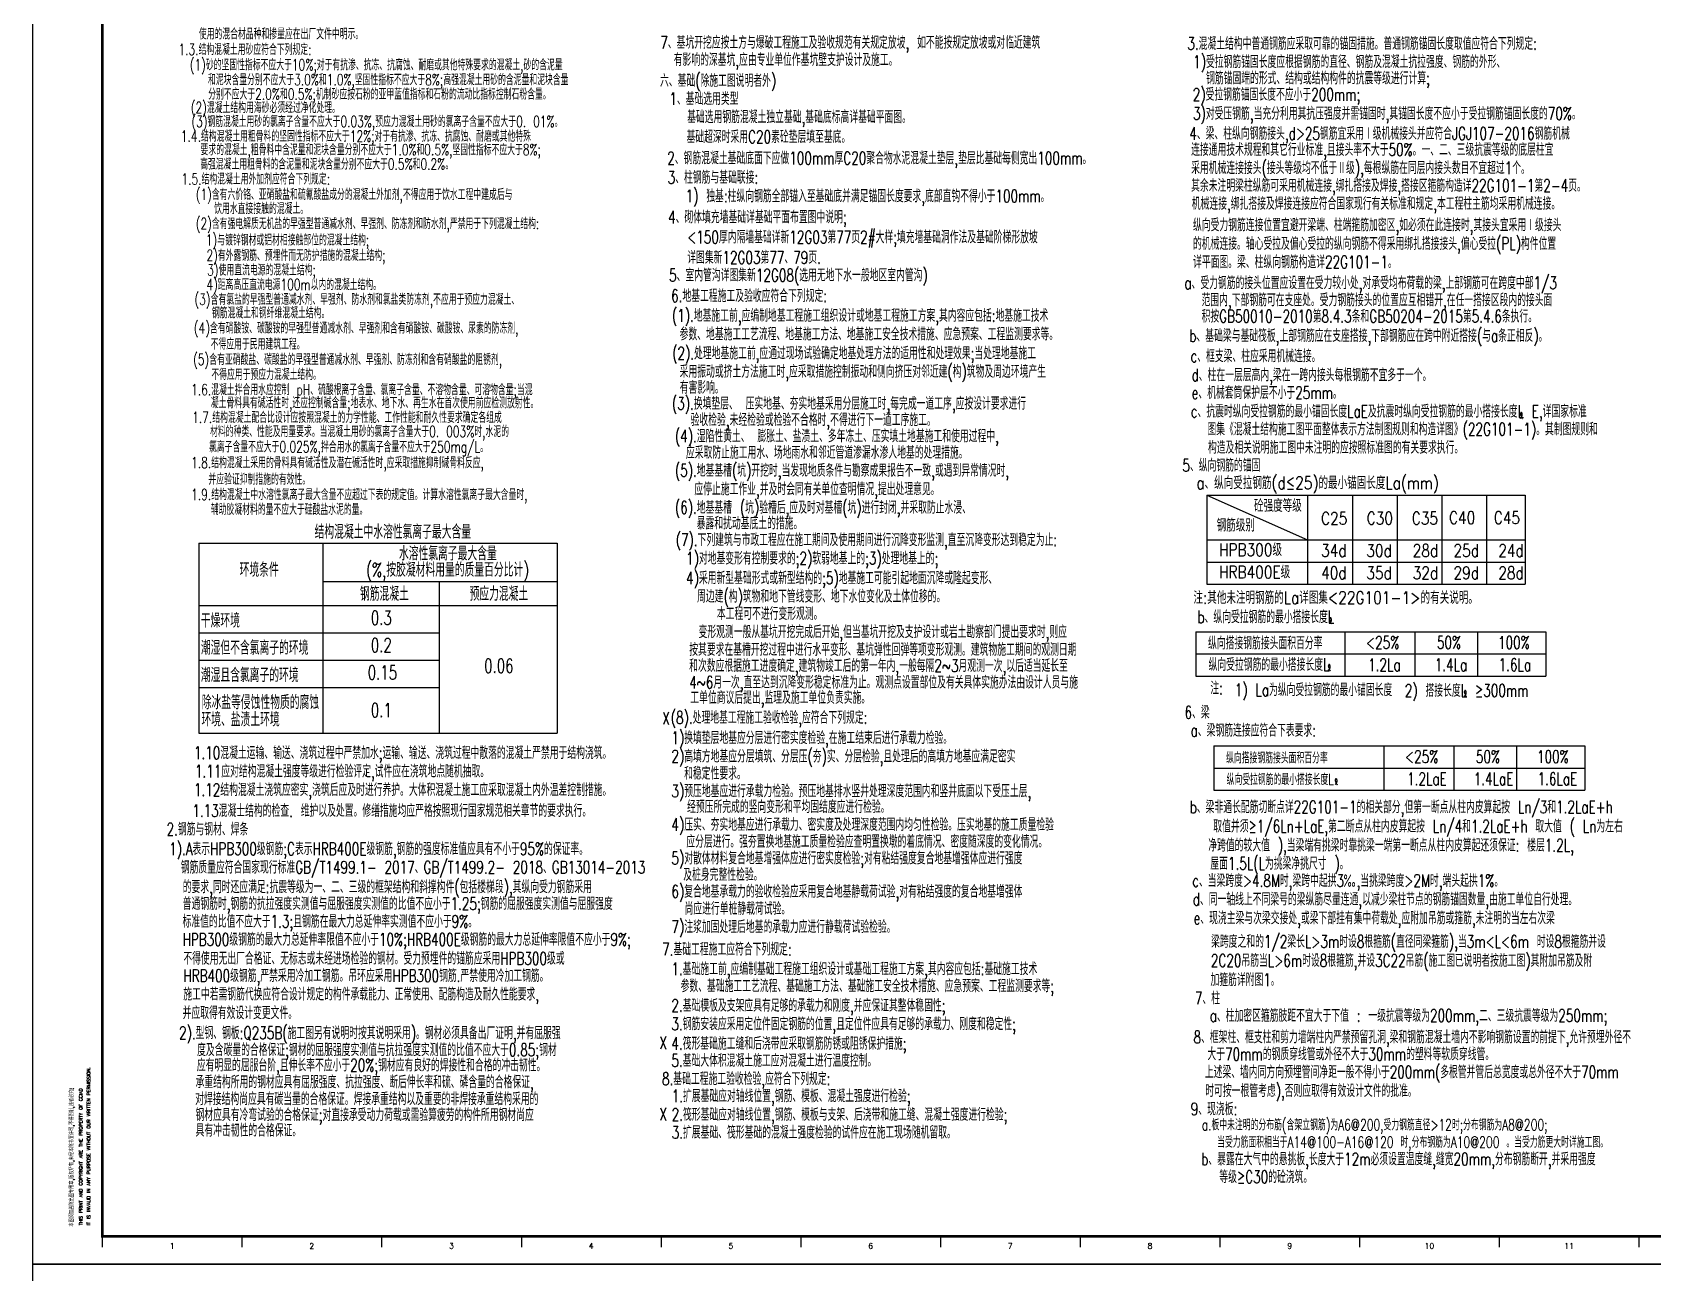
# Model space of a CAD drawing. Header units: inches. Extents: x 18712 to 314639, y 0 to 420500.
# Drawn here: x 18712 to 76701, y 336102 to 380513 of the extents above; entities that cross this region are included whole.
import ezdxf
from ezdxf.enums import TextEntityAlignment as Align

# ---------------------------------------------------------------- set-up
doc = ezdxf.new("R2010")
doc.units = ezdxf.units.IN
doc.header["$LTSCALE"] = 1000
doc.header["$MEASUREMENT"] = 0
doc.layers.get('0').update_dxf_attribs({"true_color": 0xffffff})
for name, color, linetype, true_color in [('DIM', 3, 'Continuous', 0x00ff00), ('TEXT', 7, 'Continuous', 0xffffff), ('TK', 7, 'Continuous', 0xffffff), ('ZG-图框层', 4, 'Continuous', 0x00ffff), ('说明', 7, 'Continuous', 0xffffff)]:
    doc.layers.add(name, color=color, linetype=linetype, true_color=true_color)
doc.styles.add('CCIAD-图框(会签栏)', font='txt.shx', dxfattribs={"height": 0.2, "bigfont": 'gbcbig.shx'})
doc.styles.add('ISOCP', font='txt.shx', dxfattribs={"height": 0.2, "bigfont": 'gbcbig.shx'})
doc.styles.add('TSSD_Rein', font='txt.shx', dxfattribs={"height": 0.2, "bigfont": 'gbcbig.shx'})

msp = doc.modelspace()

# ---------------------------------------------------------------- linework, layer by layer
at = {"lineweight": -3}
for p, q in [((60744.4, 363939.4), (60744.4, 360749.4)), ((60744.4, 363939.4), (64353, 362344.4)), ((60744.4, 363939.4), (72140.2, 363939.4)), ((64353, 363939.4), (64353, 360749.4)), ((64353, 363939.4), (64353, 360749.4)), ((65955.3, 363939.4), (65955.3, 360749.4)), ((67557.5, 363939.4), (67557.5, 360749.4)), ((69159.8, 363939.4), (69159.8, 360749.4)), ((70762, 363939.4), (70762, 360749.4)), ((72140.2, 363939.4), (72140.2, 360749.4)), ((60347.2, 359053.3), (72876.2, 359053.3)), ((60347.2, 358255.8), (72876.2, 358255.8)), ((60347.2, 357458.3), (72876.2, 357458.3)), ((60992.4, 354967.4), (74271.5, 354967.4)), ((60992.4, 354967.4), (60992.4, 353372.4)), ((60992.4, 354169.9), (74271.5, 354169.9)), ((60992.4, 353372.4), (74271.5, 353372.4))]:
    msp.add_line(p, q, dxfattribs=at)
for points in [[(71966.7, 366696.1), (71981.2, 366710.6), (71995.2, 366725.5), (72008.1, 366741.1), (72014, 366749.2), (72019.3, 366757.6), (72024.1, 366766.3), (72028.3, 366775.5), (72031.8, 366785), (72034.5, 366795), (72036.4, 366805.5), (72037.4, 366816.5), (72037.4, 366828.1), (72036.4, 366840.3), (72034.5, 366852.1), (72031.7, 366863.8), (72028.2, 366875), (72023.9, 366885.2), (72019.1, 366893.8), (72013.7, 366900.4), (72010.8, 366902.7), (72007.8, 366904.3), (72004.7, 366905.1), (72001.5, 366905), (71997.1, 366903.5), (71992.7, 366900.6), (71988.4, 366896.4), (71984.2, 366891.2), (71980.3, 366885.3), (71976.9, 366878.8), (71974, 366872.1), (71971.7, 366865.2), (71969.6, 366855.8), (71968.9, 366846.6), (71969.3, 366837.7), (71970.6, 366828.9), (71972.7, 366820.4), (71975.4, 366812), (71981.6, 366795.6), (72001.5, 366745.8), (72012.1, 366719.7), (72018.5, 366707.3), (72022.2, 366701.6), (72026.4, 366696.1), (72033.6, 366688.4), (72041.3, 366681.2)], [(65136.2, 359346), (65150.8, 359360.6), (65164.8, 359375.5), (65177.7, 359391), (65183.5, 359399.2), (65188.9, 359407.6), (65193.7, 359416.3), (65197.9, 359425.4), (65201.3, 359435), (65204.1, 359445), (65205.9, 359455.5), (65206.9, 359466.5), (65206.9, 359478.1), (65205.9, 359490.3), (65204, 359502), (65201.2, 359513.8), (65197.7, 359525), (65193.4, 359535.2), (65188.6, 359543.8), (65183.2, 359550.3), (65180.3, 359552.6), (65177.3, 359554.2), (65174.2, 359555), (65171.1, 359555), (65166.7, 359553.5), (65162.2, 359550.6), (65157.9, 359546.4), (65153.7, 359541.2), (65149.9, 359535.3), (65146.4, 359528.8), (65143.5, 359522), (65141.2, 359515.2), (65139.2, 359505.7), (65138.4, 359496.5), (65138.8, 359487.6), (65140.2, 359478.9), (65142.2, 359470.4), (65144.9, 359462), (65151.2, 359445.5), (65171.1, 359395.8), (65181.6, 359369.6), (65188, 359357.3), (65191.8, 359351.5), (65195.9, 359346), (65203.1, 359338.4), (65210.9, 359331.1)], [(65092.7, 357668.6), (65107.2, 357683.2), (65121.2, 357698.1), (65134.1, 357713.6), (65140, 357721.7), (65145.3, 357730.2), (65150.1, 357738.9), (65154.3, 357748), (65157.8, 357757.6), (65160.5, 357767.6), (65162.4, 357778), (65163.4, 357789.1), (65163.4, 357800.7), (65162.4, 357812.9), (65160.5, 357824.6), (65157.7, 357836.3), (65154.2, 357847.6), (65149.9, 357857.8), (65145, 357866.4), (65139.6, 357872.9), (65136.8, 357875.2), (65133.8, 357876.8), (65130.7, 357877.6), (65127.5, 357877.6), (65123.1, 357876.1), (65118.7, 357873.2), (65114.3, 357869), (65110.2, 357863.8), (65106.3, 357857.9), (65102.9, 357851.4), (65100, 357844.6), (65097.7, 357837.8), (65095.6, 357828.3), (65094.9, 357819.1), (65095.3, 357810.2), (65096.6, 357801.5), (65098.7, 357793), (65101.3, 357784.6), (65107.6, 357768.1), (65127.5, 357718.4), (65138.1, 357692.2), (65144.5, 357679.9), (65148.2, 357674.1), (65152.4, 357668.6), (65159.6, 357661), (65167.3, 357653.7)], [(69960, 356739.7), (69974.5, 356754.3), (69988.5, 356769.2), (70001.4, 356784.7), (70007.3, 356792.8), (70012.6, 356801.2), (70017.4, 356810), (70021.6, 356819.1), (70025.1, 356828.7), (70027.8, 356838.6), (70029.7, 356849.1), (70030.7, 356860.2), (70030.7, 356871.8), (70029.7, 356884), (70027.7, 356895.7), (70025, 356907.4), (70021.4, 356918.7), (70017.2, 356928.8), (70012.3, 356937.5), (70006.9, 356944), (70004.1, 356946.3), (70001.1, 356947.9), (69998, 356948.7), (69994.8, 356948.7), (69990.4, 356947.2), (69986, 356944.2), (69981.6, 356940.1), (69977.5, 356934.9), (69973.6, 356929), (69970.2, 356922.5), (69967.2, 356915.7), (69965, 356908.9), (69962.9, 356899.4), (69962.2, 356890.2), (69962.6, 356881.3), (69963.9, 356872.6), (69966, 356864.1), (69968.6, 356855.7), (69974.9, 356839.2), (69994.8, 356789.5), (70005.4, 356763.3), (70011.8, 356751), (70015.5, 356745.2), (70019.7, 356739.7), (70026.9, 356732), (70034.6, 356724.8)], [(65339.5, 353582.8), (65354.1, 353597.3), (65368.1, 353612.2), (65381, 353627.8), (65386.8, 353635.9), (65392.2, 353644.3), (65397, 353653.1), (65401.2, 353662.2), (65404.6, 353671.7), (65407.4, 353681.7), (65409.2, 353692.2), (65410.2, 353703.2), (65410.2, 353714.8), (65409.2, 353727.1), (65407.3, 353738.8), (65404.5, 353750.5), (65401, 353761.7), (65396.7, 353771.9), (65391.9, 353780.5), (65386.5, 353787.1), (65383.6, 353789.4), (65380.6, 353791), (65377.5, 353791.8), (65374.4, 353791.7), (65370, 353790.3), (65365.5, 353787.3), (65361.2, 353783.1), (65357, 353778), (65353.2, 353772), (65349.7, 353765.6), (65346.8, 353758.8), (65344.5, 353751.9), (65342.5, 353742.5), (65341.7, 353733.3), (65342.1, 353724.4), (65343.5, 353715.7), (65345.5, 353707.1), (65348.2, 353698.8), (65354.5, 353682.3), (65374.4, 353632.5), (65384.9, 353606.4), (65391.3, 353594.1), (65395.1, 353588.3), (65399.2, 353582.8), (65406.4, 353575.1), (65414.2, 353567.9)]]:
    msp.add_lwpolyline(points, dxfattribs=at)
at = {"layer": 'DIM', "lineweight": -3}
for p, q in [((24664.4, 362218.2), (37496.9, 362218.2)), ((24664.4, 362218.2), (24664.4, 355416.7)), ((29108.4, 362218.2), (29108.4, 355416.7)), ((37496.9, 362218.2), (37496.9, 355416.7)), ((29108.4, 360846.7), (37496.9, 360846.7)), ((33275.9, 360846.7), (33275.9, 355416.7)), ((24664.4, 359985.7), (37496.9, 359985.7)), ((24664.4, 359009.7), (33275.9, 359009.7)), ((24664.4, 358033.7), (33275.9, 358033.7)), ((24664.4, 357057.7), (33275.9, 357057.7)), ((24664.4, 355416.7), (37496.9, 355416.7))]:
    msp.add_line(p, q, dxfattribs=at)
at = {"layer": 'TEXT', "color": 0, "lineweight": -3}
for p, q in [((60744.4, 362344.4), (72140.2, 362344.4)), ((60744.4, 361546.9), (72140.2, 361546.9)), ((60744.4, 360749.4), (72140.2, 360749.4)), ((60347.2, 359053.3), (60347.2, 357458.3)), ((65686.2, 359053.3), (65686.2, 357458.3)), ((68193, 359053.3), (68193, 357458.3)), ((70430.6, 359053.3), (70430.6, 357458.3)), ((72876.2, 359053.3), (72876.2, 357458.3)), ((67081.5, 354967.4), (67081.5, 353372.4)), ((69588.3, 354967.4), (69588.3, 353372.4)), ((71825.8, 354967.4), (71825.8, 353372.4)), ((74271.5, 354967.4), (74271.5, 353372.4))]:
    msp.add_line(p, q, dxfattribs=at)
at = {"layer": 'TK', "lineweight": -3}
for p, q in [((21212.2, 337791.3), (21212.2, 337400)), ((21212.2, 337400), (21212.2, 337008.7)), ((26212.2, 337400), (26212.2, 337008.7)), ((31212.2, 337400), (31212.2, 337008.7)), ((36212.2, 337400), (36212.2, 337008.7)), ((41212.2, 337400), (41212.2, 337008.7)), ((46212.2, 337400), (46212.2, 337008.7)), ((51212.2, 337400), (51212.2, 337008.7)), ((56212.2, 337400), (56212.2, 337008.7)), ((61212.2, 337400), (61212.2, 337008.7)), ((66212.2, 337400), (66212.2, 337008.7)), ((71212.2, 337400), (71212.2, 337008.7)), ((76212.2, 337400), (76212.2, 337008.7))]:
    msp.add_line(p, q, dxfattribs=at)
for points in [[(18712.2, 420500), (18712.2, 336400), (137612.2, 336400), (137612.2, 420500)], [(18712.2, 336400), (18712.2, 252300), (137612.2, 252300), (137612.2, 336400)]]:
    msp.add_lwpolyline(points, close=True, dxfattribs=at)
at = {"layer": 'TK', "lineweight": -3, "const_width": 100}
msp.add_lwpolyline([(21212.2, 419500), (21212.2, 337400), (136612.2, 337400), (136612.2, 419500)], close=True, dxfattribs=at)
at = {"layer": 'ZG-图框层', "lineweight": -3}
for points in [[(18712.2, 336400), (137612.2, 336400), (137612.2, 420500), (18712.2, 420500)], [(18712.2, 252300), (137612.2, 252300), (137612.2, 336400), (18712.2, 336400)]]:
    msp.add_lwpolyline(points, close=True, dxfattribs=at)
at = {"layer": 'ZG-图框层', "lineweight": -3, "const_width": 100}
msp.add_lwpolyline([(21212.2, 337400), (136612.2, 337400), (136612.2, 419500), (21212.2, 419500)], close=True, dxfattribs=at)

# ---------------------------------------------------------------- texts
at = {"style": 'TSSD_Rein', "width": 0.7}
for s, height, p in [('使用的混合材品种和掺量应在出厂文件中明示。', 400, (24671.1, 380260.2)), ('1.3.结构混凝土用砂应符合下列规定:', 400, (23940.6, 379703.7)), ('(1)砂的坚固性指标不应大于10%;对于有抗渗、抗冻、抗腐蚀、耐磨或其他特殊要求的混凝土,砂的含泥量', 400, (24344.6, 379153.7)), ('和泥块含量分别不应大于3.0%和1.0%,坚固性指标不应大于8%;高强混凝土用砂的含泥量和泥块含量', 400, (24996.1, 378621.7)), ('六、基础(除施工图说明者外)', 450, (41175.1, 378562.1)), ('(2)混凝土结构用海砂必须经过净化处理。', 400, (24381.6, 377621.6)), ('分别不应大于2.0%和0.5%;机制砂应按石粉的亚甲蓝值指标和石粉的流动比指标控制石粉含量。', 400, (25005.1, 378104.7)), ('(3)钢筋混凝土用砂的氯离子含量不应大于0.03%,预应力混凝土用砂的氯离子含量不应大于0. 01%。', 400, (24400.6, 377122.2)), ('1.4.结构混凝土用粗骨料的坚固性指标不应大于12%;对于有抗渗、抗冻、抗腐蚀、耐磨或其他特殊', 400, (24027.1, 376597.7)), ('要求的混凝土,粗骨料中含泥量和泥块含量分别不应大于1.0%和0.5%,坚固性指标不应大于8%;', 400, (24730.1, 376114.2)), ('高强混凝土用粗骨料的含泥量和泥块含量分别不应大于0.5%和0.2%。', 400, (24715.6, 375598.2)), ('1.5.结构混凝土用外加剂应符合下列规定:', 400, (24045.6, 375065.2)), ('(1)含有六价铬、亚硝酸盐和硫氰酸盐成分的混凝土外加剂,不得应用于饮水工程中建成后与', 400, (24558.6, 374511.7)), ('饮用水直接接触的混凝土。', 400, (25219.1, 374007.2)), ('(2)含有强电解质无机盐的早强型普通减水剂、早强剂、防冻剂和防水剂,严禁用于下列混凝土结构:', 400, (24558.6, 373467.7)), ('1)与镀锌钢材或铝材相接触部位的混凝土结构;', 400, (24921.6, 372880.2)), ('2)有外露钢筋、预埋件而无防护措施的混凝土结构;', 400, (24940.6, 372331.7)), ('4)距离高压直流电源100m以内的混凝土结构。', 400, (24940.6, 371283.7)), ('3)使用直流电源的混凝土结构;', 400, (24968.6, 371806.2)), ('(3)含有氯盐的早强型普通减水剂、早强剂、防水剂和氯盐类防冻剂,不应用于预应力混凝土、', 400, (24516.6, 370755.7)), ('钢筋混凝土和钢纤维混凝土结构。', 400, (25137.6, 370271.2)), ('(4)含有硝酸铵、碳酸铵的早强型普通减水剂、早强剂和含有硝酸铵、碳酸铵、尿素的防冻剂,', 400, (24493.6, 369728.7)), ('不得应用于民用建筑工程。', 400, (25092.1, 369153.2)), ('(5)含有亚硝酸盐、碳酸盐的早强型普通减水剂、早强剂、防冻剂和含有硝酸盐的阻锈剂,', 400, (24467.6, 368601.7)), ('不得应用于预应力混凝土结构。', 400, (25118.1, 368067.2)), ('1.6.混凝土拌合用水应控制 pH、硫酸根离子含量、氯离子含量、不溶物含量、可溶物含量;当混', 400, (24392.6, 367521.2)), ('凝土骨料具有碱活性时,还应控制碱含量;地表水、地下水、再生水在首次使用前应检测放射性。', 400, (25098.1, 367051.7)), ('1.7.结构混凝土配合比设计应按照混凝土的力学性能、工作性能和耐久性要求确定各组成', 400, (24431.6, 366527.2)), ('氯离子含量不应大于0.025%,拌合用水的氯离子含量不应大于250mg/L。', 400, (25033.6, 365474.2)), ('材料的种类、性能及用量要求。当混凝土用砂的氯离子含量大于0. 003%时,水泥的', 400, (25072.6, 366022.7)), ('1.8.结构混凝土采用的骨料具有碱活性及潜在碱活性时,应采取措施抑制碱骨料反应,', 400, (24392.6, 364907.7)), ('并应验证抑制措施的有效性。', 400, (25012.1, 364313.2)), ('5、纵向钢筋的锚固', 450, (59873.5, 364785.8)), ('1.9.结构混凝土中水溶性氯离子最大含量不应超过下表的规定值。计算水溶性氯离子最大含量时,', 400, (24394.6, 363763.7)), ('辅助胶凝材料的量不应大于硅酸盐水泥的量。', 400, (25100.6, 363235.2)), ('注:', 450, (60872.4, 356809.1)), ('6、梁', 450, (59948.1, 355940.4)), ('纵向搭接钢筋接头面积百分率', 400, (61435.4, 354335.2)), ('纵向受拉钢筋的最小搭接长度L', 400, (61454, 353563.2)), ('7、柱', 450, (60318.6, 345704.8)), ('9、现浇板:', 450, (60172.1, 341736.1))]:
    msp.add_text(s, height=height, dxfattribs=at).set_placement(p)
at = {"layer": 'TEXT', "color": 0, "style": 'TSSD_Rein'}
for s, width, p in [('7、基坑开挖应按土方与爆破工程施工及验收规范有关规定放坡, 如不能按规定放坡或对临近建筑 ', 0.7, (41185.3, 379927.1)), ('3.混凝土结构中普通钢筋应采取可靠的锚固措施。普通钢筋锚固长度取值应符合下列规定:', 0.7, (60048.5, 379888.5)), ('有影响的深基坑,应由专业单位作基坑壁支护设计及施工。', 0.7, (41665, 379309.3)), ('1)受拉钢筋锚固长度应根据钢筋的直径、钢筋及混凝土抗拉强度、钢筋的外形、', 0.7, (60257.5, 379237)), ('钢筋锚固端的形式、结构或结构构件的抗震等级进行计算;', 0.7, (60719, 378650)), ('1、基础选用类型', 0.7, (41510.2, 377913.8)), ('2)受拉钢筋锚固长度不应小于200mm;', 0.7, (60243.5, 378066.5)), ('基础选用钢筋混凝土独立基础,基础底标高详基础平面图。', 0.7, (42145.9, 377262)), ('3)对受压钢筋,当充分利用其抗压强度并需锚固时,其锚固长度不应小于受拉钢筋锚固长度的70%。', 0.7, (60250.5, 377385)), ('基础超深时采用C20素砼垫层填至基底。', 0.7, (42123.1, 376550)), ('4、梁、柱纵向钢筋接头,d>25钢筋宜采用Ⅰ级机械接头并应符合JGJ107-2016钢筋机械', 0.7, (60120.3, 376670.2)), ('连接通用技术规程和其它行业标准,且接头率不大于50%。一、二、三级抗震等级的底层柱宜', 0.7, (60184.6, 376090.3)), ('2、钢筋混凝土基础底面下应做100mm厚C20聚合物水泥混凝土垫层,垫层比基础每侧宽出100mm。', 0.7, (41435.5, 375788)), ('采用机械连接接头(接头等级均不低于Ⅱ级),每根纵筋在同层内接头数目不宜超过1个。', 0.7, (60184.6, 375437.6)), ('3、柱钢筋与基础联接:', 0.7, (41450.8, 375095.9)), ('其余未注明梁柱纵筋可采用机械连接,绑扎搭接及焊接,搭接区箍筋构造详22G101-1第2-4页。', 0.7, (60184.6, 374804.6)), ('1) 独基:柱纵向钢筋全部锚入至基础底并满足锚固长度要求,底部直钩不得小于100mm。', 0.7, (42090.9, 374429.6)), ('机械连接,绑扎搭接及焊接连接应符合国家现行有关标准和规定,本工程柱主筋均采用机械连接。', 0.7, (60207.9, 374160.2)), ('4、砌体填充墙基础详基础平面布置图中说明;', 0.7, (41465.5, 373675.1)), ('<150厚内隔墙基础详新12G03第77页2#大样;填充墙基础洞作法及基础阶梯形放坡', 0.7, (42149.1, 372958.7)), ('纵向受力钢筋连接位置宜避开梁端、柱端箍筋加密区,如必须在此连接时,其接头宜采用Ⅰ级接头', 0.7, (60252.4, 373392.1)), ('的机械连接。轴心受拉及偏心受拉的纵向钢筋不得采用绑扎搭接接头,偏心受拉(PL)构件位置', 0.7, (60252.4, 372724.6)), ('详图集新12G03第77、79页.', 0.7, (42149.1, 372228.3)), ('详平面图。梁、柱纵向钢筋构造详22G101-1。', 0.7, (60252.4, 372066.3)), ('5、室内管沟详图集新12G08(选用无地下水一般地区室内管沟)', 0.7, (41500.5, 371594.8)), ('a、受力钢筋的接头位置应设置在受力较小处,对承受均布荷载的梁,上部钢筋可在跨度中部1/3', 0.7, (59943.3, 371318.6)), ('6.地基工程施工及验收应符合下列规定:', 0.7, (41573.1, 370857.1)), ('范围内,下部钢筋可在支座处。受力钢筋接头的位置应互相错开,在任一搭接区段内的接头面', 0.7, (60558.4, 370705.6)), ('(1).地基施工前,应编制地基工程施工组织设计或地基工程施工方案,其内容应包括:地基施工技术', 0.7, (41601.6, 370150.1)), ('积按GB50010-2010第8.4.3条和GB50204-2015第5.4.6条执行。', 0.7, (60558.4, 370123.7)), ('参数、地基施工工艺流程、地基施工方法、地基施工安全技术措施、应急预案、工程监测要求等。', 0.7, (41877.6, 369485.1)), ('b、基础梁与基础筏板,上部钢筋应在支座搭接,下部钢筋应在跨中附近搭接(与a条正相反)。', 0.7, (60120.4, 369428.5)), ('(2).处理地基施工前,应通过现场试验确定地基处理方法的适用性和处理效果;当处理地基施工', 0.7, (41610.6, 368802.1)), ('c、框支梁、柱应采用机械连接。', 0.7, (60159.8, 368700.9)), ('采用振动或挤土方法施工时,应采取措施控制振动和侧向挤压对邻近建(构)筑物及周边环境产生', 0.7, (41877.6, 368144.6)), ('d、柱在一层层高内,梁在一跨内接头每根钢筋不宜多于一个。', 0.7, (60201.5, 368020.6)), ('有害影响。', 0.7, (41877.6, 367570.6)), ('e、机械套筒保护层不小于25mm。', 0.7, (60201.9, 367387.2)), ('(3).换填垫层、 压实地基、夯实地基采用分层施工时,每完成一道工序,应按设计要求进行', 0.7, (41601.6, 367001.6)), ('c、抗震时纵向受拉钢筋的最小锚固长度LaE及抗震时纵向受拉钢筋的最小搭接长度L E,详国家标准', 0.7, (60171, 366720.1)), ('验收检验,未经检验或检验不合格时,不得进行下一道工序施工。', 0.7, (42270.1, 366415.6)), ('图集《混凝土结构施工图平面整体表示方法制图规则和构造详图》(22G101-1)。其制图规则和', 0.7, (60767.9, 366080.8)), ('(4).湿陷性黄土、 膨胀土、盐渍土、多年冻土、压实填土地基施工和使用过程中,', 0.7, (41708.6, 365834.1)), ('构造及相关说明施工图中未注明的应按照标准图的有关要求执行。', 0.7, (60787.9, 365425.4)), ('应采取防止施工用水、场地雨水和邻近管道渗漏水渗人地基的处理措施。', 0.7, (42102.6, 365243.6)), ('(5).地基基槽(坑)开挖时,当发现地质条件与勘察成果报告不一致,或遇到异常情况时,', 0.7, (41708.6, 364602.6)), ('应停止施工作业,并及时会同有关单位查明情况,提出处理意见。', 0.7, (42405.6, 363938.1)), (' a、纵向受拉钢筋(d≤25)的最小锚固长度La(mm)', 0.8, (60051.9, 364156.8)), ('(6).地基基槽 (坑)验槽后,应及时对基槽(坑)进行封闭,并采取防止水浸、', 0.7, (41708.6, 363276.6)), ('砼强度等级', 0.8, (62435, 363342.1)), ('暴露和扰动基底土的措施。', 0.7, (42488.6, 362712.6)), ('钢筋级别', 0.8, (61097.4, 362639.1)), ('C25', 0.8, (64833.9, 362885.5)), ('C30', 0.8, (66467.3, 362889.3)), ('C35', 0.8, (68080.2, 362889.3)), ('C40', 0.8, (69413.5, 362910.4)), ('C45', 0.8, (71015.8, 362910.4)), ('(7).下列建筑与市政工程应在施工期间及使用期间进行沉降变形监测,直至沉降变形达到稳定为止:', 0.7, (41736.6, 362116.6)), ('1)对地基变形有控制要求的;2)软弱地基上的;3)处理地基上的;', 0.7, (42107.6, 361456.6)), ('HPB300级', 0.8, (61183.4, 361761.5)), ('34d', 0.8, (64836.3, 361734.1)), ('30d', 0.8, (66455.2, 361730)), ('28d', 0.8, (68114.4, 361731.2)), ('25d', 0.8, (69575.5, 361731.2)), ('24d', 0.8, (71177.8, 361731.2)), ('4)采用新型基础形式或新型结构的;5)地基施工可能引起地面沉降或隆起变形、', 0.7, (42107.6, 360752.1)), ('HRB400E级', 0.8, (61183.4, 360964)), ('40d', 0.8, (64836.3, 360936.6)), ('35d', 0.8, (66455.2, 360932.5)), ('32d', 0.8, (68114.4, 360933.7)), ('29d', 0.8, (69575.5, 360933.7)), ('28d', 0.8, (71177.8, 360933.7)), ('周边建(构)筑物和地下管线变形、地下水位变化及土体位移的。', 0.7, (42502.6, 360095.1)), ('注:其他未注明钢筋的La详图集<22G101-1>的有关说明。', 0.8, (60266.2, 360046)), ('       本工程可不进行变形观测。', 0.7, (41073.2, 359473.6)), (' b、纵向受拉钢筋的最小搭接长度L', 0.7, (60129.5, 359357)), ('   变形观测一般从基坑开挖完成后开始,但当基坑开挖及支护设计或岩土勘察部门提出要求时,则应', 0.7, (41640, 358821.6)), ('按其要求在基槽开挖过程中进行水平变形、基坑弹性回弹等项变形观测。建筑物施工期间的观测日期', 0.7, (42220.1, 358187.1)), ('纵向搭接钢筋接头面积百分率', 0.7, (60790.2, 358421)), ('<25%', 0.7, (66446.9, 358438.8)), ('50%', 0.7, (68980.3, 358438.8)), ('100%', 0.7, (71169, 358438.8)), ('和次数应根据施工进度确定,建筑物竣工后的第一年内,一般每隔2~3月观测一次,以后适当延长至', 0.7, (42220.1, 357611.1)), ('纵向受拉钢筋的最小搭接长度L', 0.7, (60808.8, 357649)), ('1.2La', 0.7, (66520.9, 357641.3)), ('1.4La', 0.7, (68904.2, 357642.5)), ('1.6La', 0.7, (71189.8, 357642.5)), ('4~6月一次,直至达到沉降变形稳定标准为止。观测点设置部位及有关具体实施办法由设计人员与施', 0.7, (42220.1, 357015.1)), ('1) La为纵向受拉钢筋的最小锚固长度', 0.7, (61746.2, 356744.9)), ('2) 搭接长度L ≥300mm', 0.7, (67832, 356721)), ('工单位商议后提出,监理及施工单位负责实施。', 0.7, (42260.3, 356467.9)), ('X', 0.7, (41254, 355725.9)), ('(8).处理地基工程施工验收检验,应符合下列规定:', 0.7, (41559.6, 355754.6)), ('1)换填垫层地基应分层进行密实度检验,在施工结束后进行承载力检验。', 0.7, (41583.6, 355029.1)), ('a、梁钢筋连接应符合下表要求:', 0.7, (60168.1, 355295.6)), ('1.10混凝土运输、输送、浇筑过程中严禁加水;运输、输送、浇筑过程中散落的混凝土严禁用于结构浇筑。', 0.7, (24493.8, 354491.2)), ('2)高填方地基应分层填筑、分层压(夯)实、分层检验,且处理后的高填方地基应满足密实', 0.7, (41583.6, 354366.1)), ('1.11应对结构混凝土强度等级进行检验评定,试件应在浇筑地点随机抽取。', 0.7, (24528.1, 353830.7)), ('<25%', 0.7, (67842.1, 354353)), ('50%', 0.7, (70375.6, 354353)), ('100%', 0.7, (72564.2, 354353)), ('和稳定性要求。', 0.7, (42039.6, 353754.1)), ('1.2LaE', 0.7, (67916.2, 353555.5)), ('1.4LaE', 0.7, (70299.4, 353556.6)), ('1.6LaE', 0.7, (72585, 353556.6)), ('1.12结构混凝土浇筑应密实,浇筑后应及时进行养护。大体积混凝土施工应采取混凝土内外温差控制措施。', 0.7, (24493.1, 353166.2)), ('3)预压地基应进行承载力检验。预压地基排水竖井处理深度范围内和竖井底面以下受压土层,', 0.7, (41583.6, 353123.6)), ('1.13混凝士结构的检查. 维护以及处置。修缮措施均应严格按照现行国家规范相关章节的要求执行。', 0.7, (24435.7, 352419.2)), ('经预压所完成的竖向变形和平均固结度应进行检验。', 0.7, (42143.6, 352559.6)), ('b、梁非通长配筋切断点详22G101-1的相关部分,但第一断点从柱内皮算起按 Ln/3和1.2LaE+h', 0.7, (60133, 352549.6)), ('2.钢筋与钢材、焊条', 0.7, (23514.3, 351754.2)), ('4)压实、夯实地基应进行承载力、密实度及处理深度范围内均匀性检验。压实地基的施工质量检验', 0.7, (41583.6, 351920.1)), (' 取值并须≥1/6Ln+LaE,第二断点从柱内皮算起按 Ln/4和1.2LaE+h 取大值 ( Ln为左右', 0.7, (60698.4, 351861.5)), ('1).A表示HPB300级钢筋;C表示HRB400E级钢筋,钢筋的强度标准值应具有不小于95%的保证率。', 0.7, (23604.3, 351052.2)), ('应分层进行。强夯置换地基施工质量检验应查明置换墩的着底情况、密度随深度的变化情况。', 0.7, (42118.1, 351314.6)), ('净跨值的较大值 ),当梁端有挑梁时靠挑梁一端第一断点从柱内皮算起还须保证: 楼层1.2L,', 0.7, (60799, 351180.4)), ('钢筋质量应符合国家现行标准GB/T1499.1- 2017、GB/T1499.2- 2018、GB13014-2013', 0.7, (24023.5, 350391.4)), ('5)对散体材料复合地基增强体应进行密实度检验;对有粘结强度复合地基增强体应进行强度', 0.7, (41583.6, 350719.1)), ('屋面1.5L(L为挑梁净挑尺寸 )。', 0.7, (60873.3, 350530.1)), ('及桩身完整性检验。', 0.7, (42008.6, 350129.1)), ('c、当梁跨度>4.8M时,梁跨中起拱3‰,当挑梁跨度>2M时,端头起拱1%。', 0.7, (60221.4, 349913.1)), ('的要求,同时还应满足:抗震等级为一、二、三级的框架结构和斜撑构件(包括楼梯段),其纵向受力钢筋采用', 0.7, (24093, 349688.8)), ('6)复合地基承载力的验收检验应采用复合地基静载荷试验,对有粘结强度的复合地基增强体', 0.7, (41583.6, 349525.6)), ('d、同一轴线上不同梁号的梁纵筋尽量连通,以减少梁柱节点的钢筋锚固数量,由施工单位自行处理。', 0.7, (60243.4, 349247.6)), ('普通钢筋时,钢筋的抗拉强度实测值与屈服强度实测值的比值不应小于1.25;钢筋的屈服强度实测值与屈服强度', 0.7, (24093, 349089.9)), ('尚应进行单桩静载荷试验。', 0.7, (42053.6, 348913.6)), ('标准值的比值不应大于1.3;且钢筋在最大力总延伸率实测值不应小于9%。', 0.7, (24087.1, 348453.2)), ('7)注浆加固处理后地基的承载力应进行静载荷试验检验。', 0.7, (41583.6, 348261.6)), ('e、现浇主梁与次梁交接处,或梁下部挂有集中荷载处,应附加吊筋或箍筋,未注明的当左右次梁', 0.7, (60270.7, 348575.4)), ('HPB300级钢筋的最大力总延伸率限值不应小于10%;HRB400E级钢筋的最大力总延伸率限值不应小于9%;', 0.7, (24087.1, 347808.2)), ('7.基础工程施工应符合下列规定:', 0.7, (41251.6, 347456.1)), ('梁跨度之和的1/2梁长L>3m时设8根箍筋(直径同梁箍筋),当3m<L<6m 时设8根箍筋并设', 0.7, (60899.6, 347733.8)), ('不得使用无出厂合格证、无标志或未经进场检验的钢材。受力预埋件的锚筋应采用HPB300级或', 0.7, (24115.1, 347128.7)), ('2C20吊筋当L>6m时设8根箍筋,并设3C22吊筋(施工图已说明者按施工图)其附加吊筋及附', 0.7, (60890.8, 347052.2)), ('HRB400级钢筋,严禁采用冷加工钢筋。吊环应采用HPB300钢筋.严禁使用冷加工钢筋。', 0.7, (24115.1, 346510.8)), ('1.基础施工前,应编制基础工程施工组织设计或基础工程施工方案,其内容应包括:基础施工技术', 0.7, (41583.6, 346753.6)), ('加箍筋详附图1。', 0.7, (60877.2, 346364.7)), ('施工中若需钢筋代换应符合设计规定的构件承载能力、正常使用、配筋构造及耐久性能要求,', 0.7, (24113.4, 345846)), ('参数、基础施工工艺流程、基础施工方法、基础施工安全技术措施、应急预案、工程监测要求等;', 0.7, (41912.6, 346143.1)), ('并应取得有效设计变更文件。', 0.7, (24089.4, 345178)), ('2.基础模板及支架应具有足够的承载力和刚度,并应保证其整体稳固性;', 0.7, (41583.6, 345444.6)), ('3.钢筋安装应采用定位件固定钢筋的位置,且定位件应具有足够的承载力、刚度和稳定性;', 0.7, (41583.6, 344782.6)), ('a、柱加密区箍筋肢距不宜大于下值 : 一级抗震等级为200mm,二、三级抗震等级为250mm;', 0.7, (60850.9, 345081.1)), ('2).型钢、钢板:Q235B(施工图另有说明时按其说明采用)。钢材必须具备出厂证明,并有屈服强', 0.7, (23960.3, 344459.6)), ('X', 0.7, (41148.6, 344109.1)), ('4.筏形基础施工缝和后浇带应采取钢筋防锈或阻锈保护措施;', 0.7, (41583.6, 344083.1)), ('8、框架柱、框支柱和剪力墙端柱内严禁预留孔洞,梁和钢筋混凝土墙内不影响钢筋设置的前提下,允许预埋外径不', 0.7, (60269.4, 344313.7)), ('度及含碳量的合格保证;钢材的屈服强度实测值与抗拉强度实测值的比值不应大于0.85;钢材', 0.7, (24607.3, 343853.4)), ('5.基础大体积混凝土施工应对混凝土进行温度控制。', 0.7, (41583.6, 343471.1)), ('大于70mm的钢质穿线管或外径不大于30mm的塑料等软质穿线管。', 0.7, (60767.9, 343702.7)), ('应有明显的屈服台阶,且伸长率不应小于20%;钢材应有良好的焊接性和合格的冲击韧性。', 0.7, (24596.5, 343303.5)), ('8.基础工程施工验收检验,应符合下列规定: ', 0.7, (41246.6, 342819.6)), ('上述梁、墙内同方向预埋管间净距一般不得小于200mm(多根管并管后总宽度或总外径不大于70mm', 0.7, (60676.5, 343059)), ('承重结构所用的钢材应具有屈服强度、抗拉强度、断后伸长率和硫、磷含量的合格保证,', 0.7, (24551.3, 342703.1)), ('时可按一根管考虑),否则应取得有效设计文件的批准。', 0.7, (60690.5, 342389.7)), ('对焊接结构尚应具有碳当量的合格保证。焊接承重结构以及重要的非焊接承重结构采用的', 0.7, (24539.2, 342097.3)), ('1.扩展基础应对轴线位置,钢筋、模板、混凝土强度进行检验;', 0.7, (41592.6, 342204.1)), ('钢材应具有冷弯试验的合格保证;对直接承受动力荷载或需验算疲劳的构件所用钢材尚应', 0.7, (24551.3, 341527.8)), ('X', 0.7, (41148.6, 341553.1)), ('2.筏形基础应对轴线位置,钢筋、模板与支架、后浇带和施工缝、混凝土强度进行检验;', 0.7, (41592.6, 341537.6)), ('具有冲击韧性的合格保证。', 0.7, (24551.3, 340971.1)), ('3.扩展基础、筏形基础的混凝土强度检验的试件应在施工现场随机留取。', 0.7, (41592.6, 340899.6)), ('b、暴露在大气中的悬挑板,长度大于12m必须设置温度缝,缝宽20mm,分布钢筋断开,并采用强度', 0.7, (60544.1, 339944)), ('等级≥C30的砼浇筑。', 0.7, (61194, 339306.3))]:
    msp.add_text(s, height=450, dxfattribs=dict(at, width=width)).set_placement(p)
at = {"layer": 'TEXT', "style": 'TSSD_Rein', "width": 0.7}
for s, p in [('a.板中未注明的分布筋(含架立钢筋)为A6@200,受力钢筋直径>12时;分布钢筋为A8@200;', (60564.8, 341196.3)), ('当受力筋面积相当于A14@100-A16@120 时,分布钢筋为A10@200 。当受力筋更大时详施工图。', (61115.9, 340575.9))]:
    msp.add_text(s, height=400, dxfattribs=at).set_placement(p)
at = {"layer": 'TK', "style": 'CCIAD-图框(会签栏)'}
for s, height, p in [('IT IS INVALID IN ANY PURPOSE WITHOUT OUR WRITTEN PERMISSION.', 120, (20783.7, 337791.1)), ('THIS PRINT AND COPYRIGHT ARE THE PROPERTY OF CCIAD', 120, (20502.6, 337791.1)), ('本图须加盖院出图专用章,版权所有,未经本院书面许可,不得翻制,违者必究!', 150, (20189.9, 337748.8))]:
    msp.add_text(s, height=height, rotation=90.000003, dxfattribs=at).set_placement(p)
at = {"layer": 'TK', "style": 'ISOCP'}
for s, p in [('1', (23712.2, 337058.7)), ('2', (28712.2, 337058.7)), ('3', (33712.2, 337058.7)), ('4', (38712.2, 337058.7)), ('5', (43712.2, 337058.7)), ('6', (48712.2, 337058.7)), ('7', (53712.2, 337058.7)), ('8', (58712.2, 337058.7)), ('9', (63712.2, 337058.7)), ('10', (68712.2, 337058.7)), ('11', (73712.2, 337058.7))]:
    msp.add_text(s, height=200, dxfattribs=at).set_placement(p, align=Align.MIDDLE_CENTER)
at = {"layer": '说明', "style": 'TSSD_Rein', "width": 0.7}
for s, p in [('结构混凝土中水溶性氯离子最大含量', (28812.1, 362379.2)), ('水溶性氯离子最大含量', (31831.6, 361602.2)), ('环境条件', (26128.6, 361019.7)), ('(%,按胶凝材料用量的质量百分比计)', (30659.1, 361019.7)), ('钢筋混凝土', (30435.6, 360158.7)), ('预应力混凝土', (34357.6, 360158.7)), ('干燥环境', (24741.1, 359201.7)), ('0.3', (30824.6, 359297.7)), ('潮湿但不含氯离子的环境', (24741.1, 358225.7)), ('0.2', (30824.6, 358321.7)), ('潮湿且含氯离子的环境', (24741.1, 357249.7)), ('0.15', (30714.1, 357345.7)), ('0.06', (34882.6, 357581.2)), ('除冰盐等侵蚀性物质的腐蚀', (24773.1, 356273.7)), ('环境、盐渍土环境', (24762.1, 355661.2)), ('0.1', (30824.6, 355990.7))]:
    msp.add_text(s, height=500, dxfattribs=at).set_placement(p)

doc.saveas('drawing.dxf')
